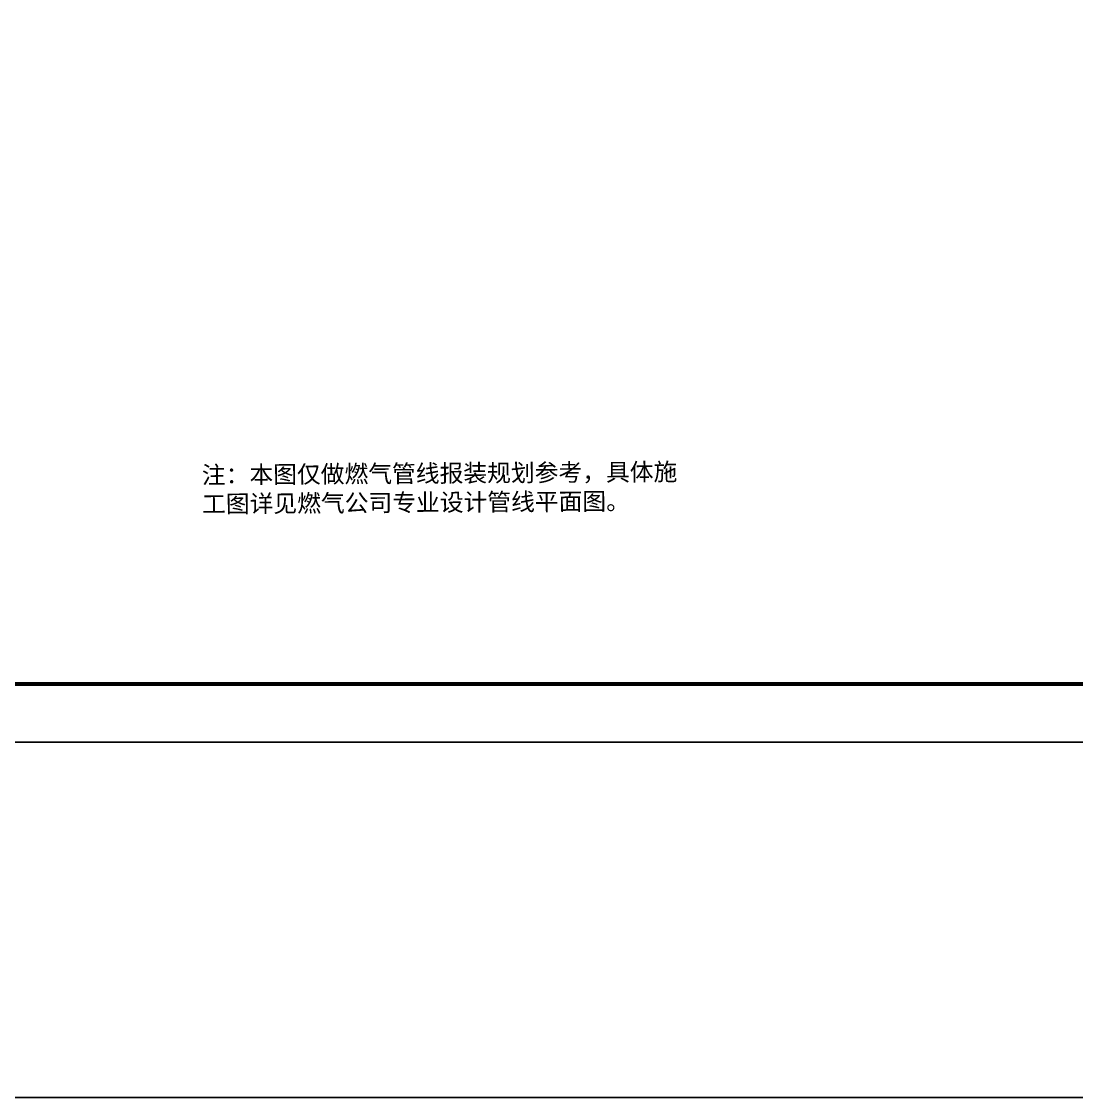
# Model space of a CAD drawing. Extents: x 36524853 to 36525459, y 2743936 to 2747542.
# Drawn here: x 36525055.6 to 36525146.4, y 2745040.7 to 2745133.3 of the extents above; entities that cross this region are included whole.
import ezdxf

# ---------------------------------------------------------------- set-up
doc = ezdxf.new("R2010")
doc.units = 0
doc.header["$LTSCALE"] = 1000
doc.header["$MEASUREMENT"] = 0
for name, color, linetype in [('_0', 7, 'Continuous'), ('A0-11 图框-粗线', 16, 'Continuous'), ('A0-13 图框-细线', 7, 'Continuous'), ('文字', 6, 'Continuous')]:
    doc.layers.add(name, color=color, linetype=linetype)
doc.layers.add('yichutu', color=7, linetype='Continuous', true_color=0xffffff, plot=False)
doc.styles.add('黑体', font='simhei.ttf')

# ---------------------------------------------------------------- blocks, each defined once
blk = doc.blocks.new('A$C6202001D')
at = {"layer": 'A0-11 图框-粗线', "const_width": 70}
blk.add_lwpolyline([(58400, 41000), (2500, 41000), (2500, 1000), (58400, 1000)], close=True, dxfattribs=at)
at = {"layer": 'A0-13 图框-细线'}
blk.add_lwpolyline([(59400, 42000), (0, 42000), (0, 0), (59400, 0)], close=True, dxfattribs=at)
blk = doc.blocks.new('33')
at = {"layer": 'Defpoints'}
blk.add_lwpolyline([(36502158.808, 2731665.999), (36502400.933, 2731665.999), (36502400.933, 2731494.799), (36502158.808, 2731494.799)], close=True, dxfattribs=at)
blk = doc.blocks.new('yct-420-297-420-297-1-3000.0')
at = {"layer": 'yichutu', "color": 7, "linetype": 'Continuous', "true_color": 0xffffff}
blk.add_lwpolyline([(0, 0), (0, 297), (420, 297), (420, 0)], close=True, dxfattribs=at)

msp = doc.modelspace()

# ---------------------------------------------------------------- block references
at = {"xscale": 0.005, "yscale": 0.005, "zscale": 0.005}
msp.add_blockref('A$C6202001D', (36524893.161, 2745071.255), dxfattribs=at)
at = {"layer": '_0', "xscale": 1.583838383838384, "yscale": 1.583838383838384, "zscale": 1.583838383838384}
msp.add_blockref('33', (-21288666.509, -1581205.629), dxfattribs=at)
at = {"layer": 'yichutu', "linetype": 'Continuous', "xscale": 0.9129735061014543, "yscale": 0.9129735061014543, "zscale": 0.9129735061014543}
msp.add_blockref('yct-420-297-420-297-1-3000.0', (36524853.705, 2745040.678), dxfattribs=at)

# ---------------------------------------------------------------- texts
at = {"layer": '文字', "insert": (36525071.11, 2745094.995), "char_height": 1.5, "attachment_point": 1, "rotation": 0.39312, "style": '黑体'}
msp.add_mtext_dynamic_manual_height_columns('{\\fSimHei|b0|i0|c134|p49;\\C6;注：本图仅做燃气管线报装规划参考，具体施工图详见燃气公司专业设计管线平面图。}', width=42.21193, gutter_width=9.094947017729282e-13, heights=[0], dxfattribs=at)

doc.saveas('drawing.dxf')
